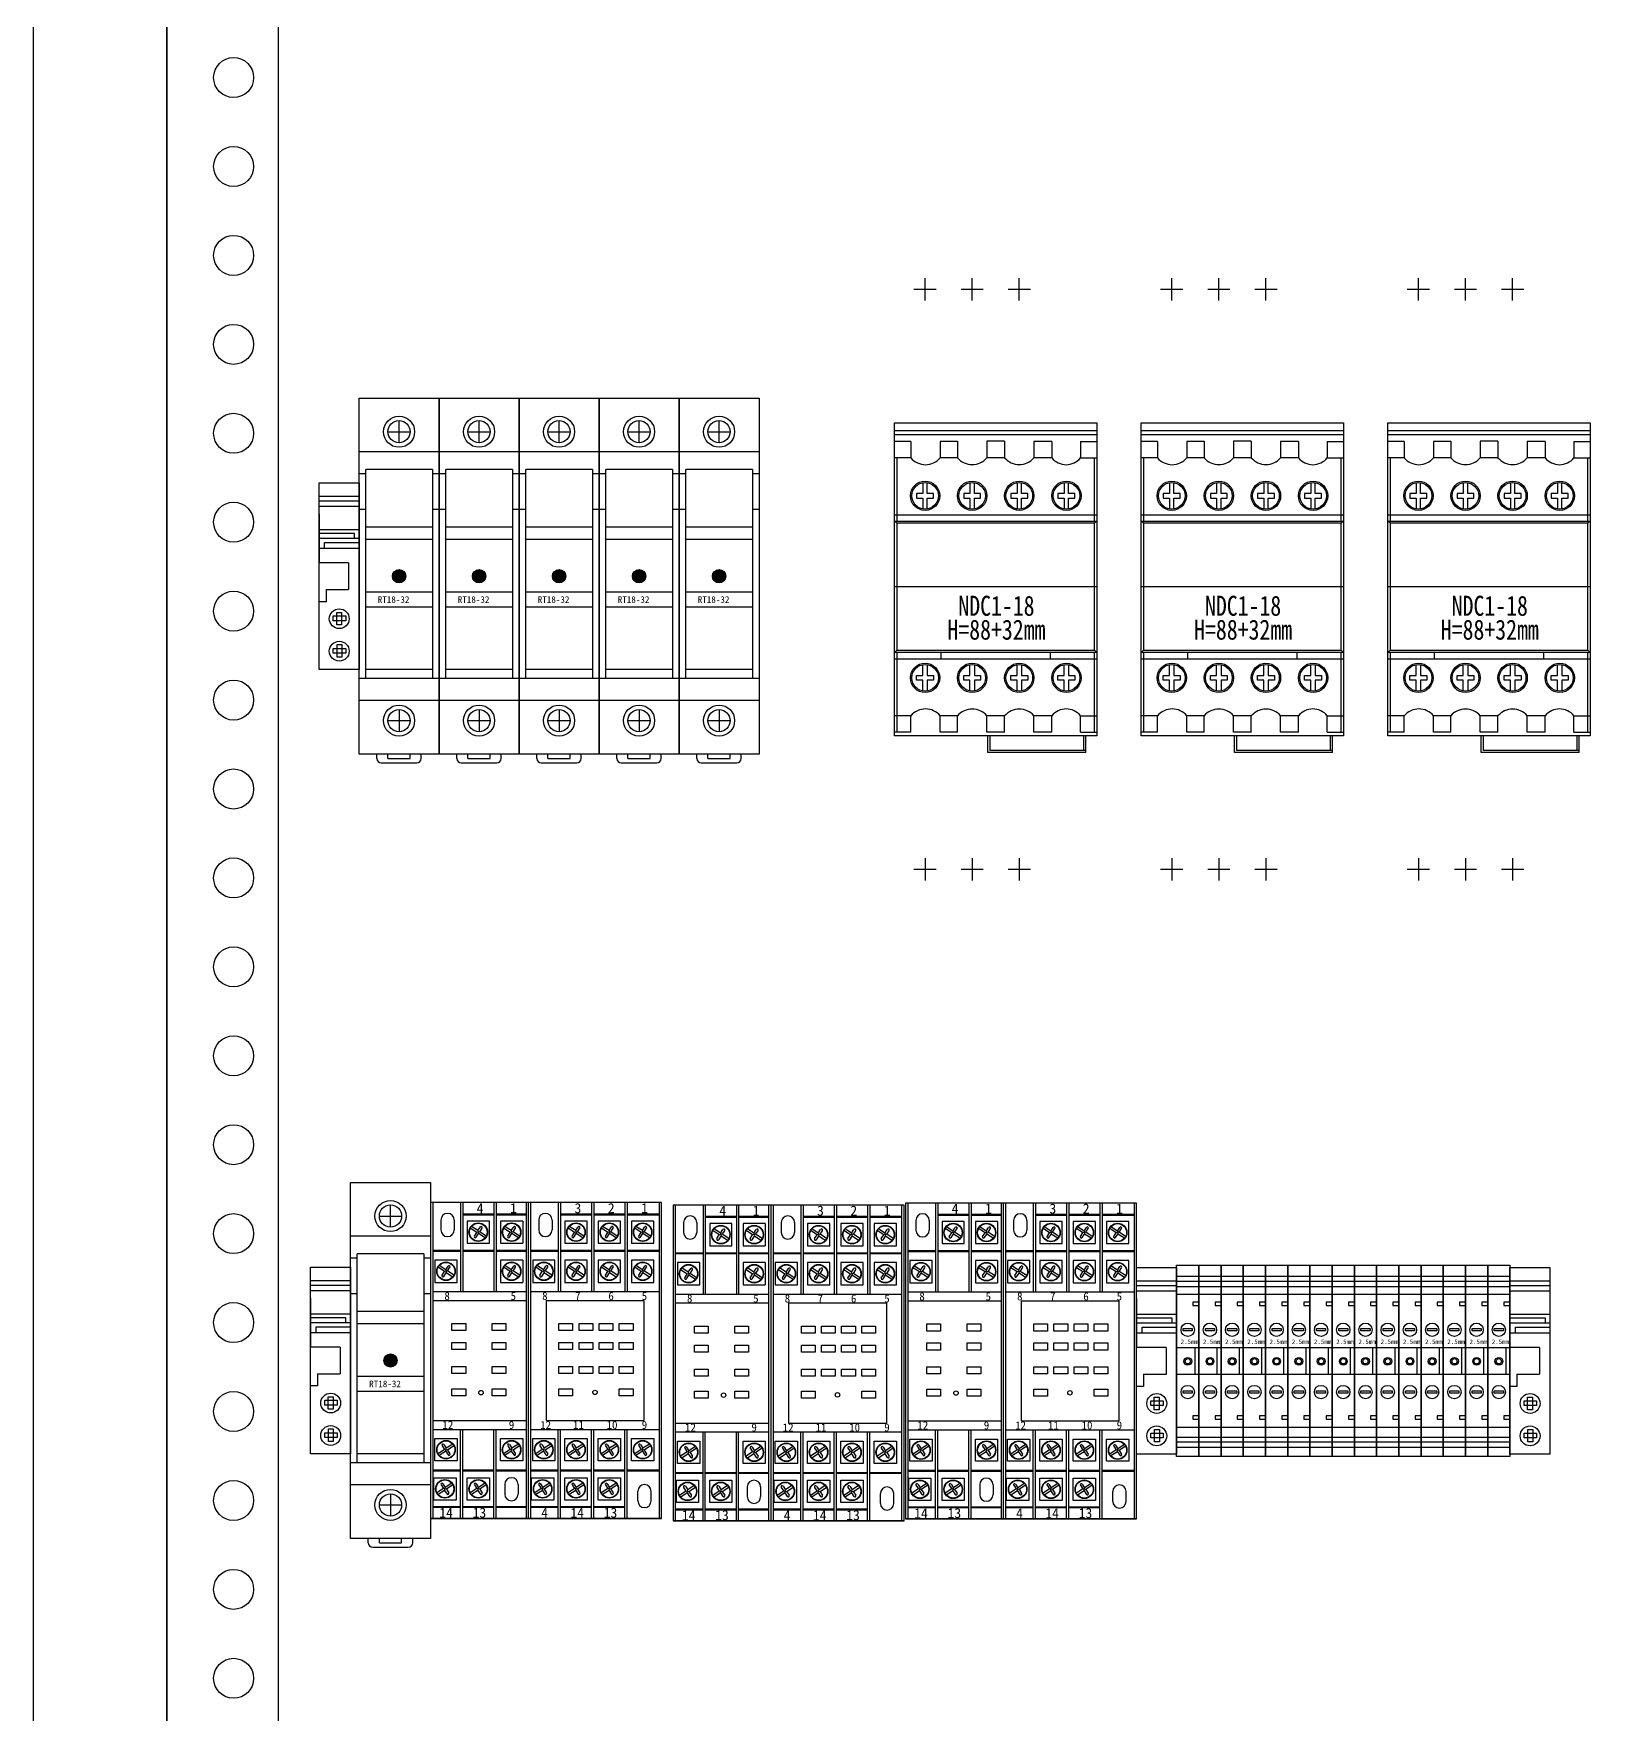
# Model space of a CAD drawing. Extents: x 1476551 to 1477151, y 431422 to 433222.
# Drawn here: x 1476550.9 to 1476906.1, y 431908.8 to 432286.8 of the extents above; entities that cross this region are included whole.
import ezdxf
from ezdxf.enums import TextEntityAlignment as Align

# ---------------------------------------------------------------- set-up
doc = ezdxf.new("R2010")
doc.units = 0
doc.header["$MEASUREMENT"] = 0
for name, color, linetype in [('LY-JS-BJ', 7, 'Continuous'), ('LY-JS-YQJ', 7, 'Continuous'), ('LY-SJ-YQJ', 7, 'Continuous'), ('布置图', 20, 'Continuous'), ('注释', 1, 'Continuous')]:
    doc.layers.add(name, color=color, linetype=linetype)
doc.layers.add('LY-二次控制图', color=7, linetype='Continuous', lineweight=18)
doc.styles.add('-宋体', font='', dxfattribs={"width": 0.65})
doc.styles.get('-宋体').set_extended_font_data('NSimSun')

# ---------------------------------------------------------------- blocks, each defined once
blk = doc.blocks.new('端子堵头')
at = {"layer": 'LY-JS-YQJ'}
for p, q in [((0, 39.03), (9, 39.03)), ((0, 37.96), (9, 37.96)), ((0, 36.73), (9, 36.73)), ((0, 35), (0, 24)), ((9, 35), (9, 24)), ((9, 34.58), (9, 33.47)), ((0, 31.48), (9, 31.48)), ((7.97, 30.59), (0, 30.59)), ((7.97, 29.53), (7.97, 30.59)), ((0, 29.53), (9, 29.53)), ((0, 27.32), (9, 27.32)), ((1.25, 27.32), (1.25, 28.56)), ((1.25, 28.56), (9, 28.56)), ((6.66, 24), (0, 24)), ((6.66, 24), (6.66, 18)), ((1.59, 15.27), (0, 15.27)), ((1.59, 18), (1.59, 15.27)), ((1.59, 18), (6.66, 18))]:
    blk.add_line(p, q, dxfattribs=at)
for points in [[(0, 42), (9, 42), (9, 0), (0, 0)], [(3.2, 12.05), (6.01, 12.05), (6.01, 10.99), (3.2, 10.99)], [(5.06, 12.84), (5.06, 10.03), (3.99, 10.03), (3.99, 12.84)], [(3.2, 4.76), (6.01, 4.76), (6.01, 3.69), (3.2, 3.69)], [(5.13, 5.6), (5.13, 2.79), (4.06, 2.79), (4.06, 5.6)]]:
    blk.add_lwpolyline(points, close=True, dxfattribs=at)
for centre in [(4.54, 11.43), (4.54, 4.14)]:
    blk.add_circle(centre, 2.23, dxfattribs=at)
blk = doc.blocks.new('RT18保险 正视图')
at = {"layer": 'LY-JS-YQJ'}
blk.add_hatch(color=1, dxfattribs=at).paths.add_polyline_path([(1.5, -40, 1), (-1.5, -40, 1)])
for p, q in [((-9, -80), (-9, 0)), ((-9, 0), (9, 0)), ((9, 0), (9, -80)), ((-2.5, -7.51), (2.5, -7.51)), ((0, -10.01), (0, -5.01)), ((9, -12.01), (-9, -12.01)), ((-7.5, -17), (-9, -17)), ((7.5, -16), (-7.5, -16)), ((-7.5, -63), (-7.5, -16)), ((7.5, -16), (7.5, -63)), ((9, -17), (7.5, -17)), ((-7.5, -25), (-9, -25)), ((9, -25), (7.5, -25)), ((7.5, -29), (-7.5, -29)), ((7.5, -31.75), (-7.5, -31.75)), ((-7.5, -43.5), (7.5, -43.5)), ((-7.5, -46.9), (7.5, -46.9)), ((9, -63), (-9, -63)), ((7.5, -61), (-7.5, -61)), ((9, -67.99), (-9, -67.99)), ((0, -69.99), (0, -74.99)), ((-2.5, -72.49), (2.5, -72.49)), ((9, -80), (-9, -80)), ((-5, -81), (-5, -80)), ((-4, -82), (4, -82)), ((-2.5, -81), (-2.5, -80)), ((-2.5, -81), (2.5, -81)), ((2.5, -81), (2.5, -80)), ((5, -81), (5, -80))]:
    blk.add_line(p, q, dxfattribs=at)
for centre, radius in [((0, -7.51), 3.5), ((0, -7.51), 2.5), ((0, -72.49), 3.5), ((0, -72.49), 2.5)]:
    blk.add_circle(centre, radius, dxfattribs=at)
at = {"layer": 'LY-JS-YQJ', "color": 1}
blk.add_circle((0, -40), 1.5, dxfattribs=at)
at = {"layer": 'LY-JS-YQJ'}
for centre, start, end in [((-4, -81), 180, 270), ((4, -81), 270, 0)]:
    blk.add_arc(centre, 1, start, end, dxfattribs=at)
at = {"layer": 'LY-JS-YQJ', "insert": (-4.8, -44.5), "char_height": 1.5, "width": 12.3, "attachment_point": 1}
blk.add_mtext('RT18-32', dxfattribs=at)
blk = doc.blocks.new('RT18-32X-6A')
at = {"layer": 'LY-JS-YQJ'}
blk.add_blockref('RT18保险 正视图', (9, 80), dxfattribs=at)
blk = doc.blocks.new('接触器NDC1 18A-2022.1')
at = {"color": 0, "linetype": 'Continuous', "lineweight": 25}
for p, q in [((0, 36.91), (45.5, 36.91)), ((0, -33.53), (0, 36.91)), ((0, 35.17), (45.5, 35.17)), ((0, 34.27), (45.5, 34.27)), ((45.5, 36.91), (45.5, -33.53)), ((3.65, 32.71), (0, 32.71)), ((3.65, 32.71), (3.65, 29.01)), ((10.25, 32.71), (10.25, 29.02)), ((14.15, 32.71), (10.25, 32.71)), ((14.15, 32.72), (14.15, 29.02)), ((20.75, 32.72), (20.75, 29.02)), ((24.75, 32.72), (20.75, 32.72)), ((24.75, 32.73), (24.75, 29.03)), ((35.35, 32.71), (31.34, 32.71)), ((35.35, 32.71), (35.35, 29.01)), ((41.85, 32.71), (41.85, 29.01)), ((41.85, 32.71), (45.5, 32.71)), ((3.65, 29.01), (0, 29.01)), ((0.5, 29.01), (0.5, 14.78)), ((24.75, 29.03), (20.75, 29.02)), ((35.35, 29.01), (31.34, 29.01)), ((45, 14.78), (45, 29.01)), ((6.35, 23.42), (6.35, 20.97)), ((7.35, 20.97), (7.35, 23.42)), ((16.95, 23.42), (16.95, 20.97)), ((17.95, 20.97), (17.95, 23.42)), ((27.55, 23.42), (27.55, 20.97)), ((28.55, 20.97), (28.55, 23.42)), ((38.15, 23.42), (38.15, 20.97)), ((39.15, 20.97), (39.15, 23.42)), ((4.95, 20.97), (4.95, 19.97)), ((6.35, 20.97), (4.95, 20.97)), ((4.95, 19.97), (6.35, 19.97)), ((6.35, 19.97), (6.35, 17.51)), ((8.75, 20.97), (7.35, 20.97)), ((7.35, 19.97), (8.75, 19.97)), ((7.35, 17.51), (7.35, 19.97)), ((8.75, 19.97), (8.75, 20.97)), ((15.55, 20.97), (15.55, 19.97)), ((16.95, 20.97), (15.55, 20.97)), ((15.55, 19.97), (16.95, 19.97)), ((16.95, 19.97), (16.95, 17.51)), ((19.35, 20.97), (17.95, 20.97)), ((17.95, 19.97), (19.35, 19.97)), ((17.95, 17.51), (17.95, 19.97)), ((19.35, 19.97), (19.35, 20.97)), ((26.15, 20.97), (26.15, 19.97)), ((27.55, 20.97), (26.15, 20.97)), ((26.15, 19.97), (27.55, 19.97)), ((27.55, 19.97), (27.55, 17.51)), ((29.95, 20.97), (28.55, 20.97)), ((28.55, 19.97), (29.95, 19.97)), ((28.55, 17.51), (28.55, 19.97)), ((29.95, 19.97), (29.95, 20.97)), ((36.75, 20.97), (36.75, 19.97)), ((38.15, 20.97), (36.75, 20.97)), ((36.75, 19.97), (38.15, 19.97)), ((38.15, 19.97), (38.15, 17.51)), ((40.55, 20.97), (39.15, 20.97)), ((39.15, 19.97), (40.55, 19.97)), ((39.15, 17.51), (39.15, 19.97)), ((40.55, 19.97), (40.55, 20.97)), ((0, 16.22), (45.5, 16.22)), ((0, 14.78), (45.5, 14.78)), ((0.5, 14.28), (0, 14.78)), ((0.5, 14.28), (0.5, -14.28)), ((45, 14.28), (0.5, 14.28)), ((45.5, 14.78), (45, 14.28)), ((45, -14.28), (45, 14.28)), ((0.5, -14.28), (0, -14.78)), ((45.5, -14.78), (0, -14.78)), ((0.5, -14.28), (45, -14.28)), ((0.5, -14.78), (0.5, -32.63)), ((10.5, -16.28), (10.5, -14.78)), ((35, -14.78), (35, -16.28)), ((45.5, -14.78), (45, -14.28)), ((45, -32.71), (45, -14.78)), ((0, -16.22), (45.5, -16.22)), ((45.5, -16.28), (0, -16.28)), ((6.35, -19.97), (6.35, -17.51)), ((7.35, -17.51), (7.35, -19.97)), ((16.95, -19.97), (16.95, -17.51)), ((17.95, -17.51), (17.95, -19.97)), ((27.55, -19.97), (27.55, -17.51)), ((28.55, -17.51), (28.55, -19.97)), ((38.15, -19.97), (38.15, -17.51)), ((39.15, -17.51), (39.15, -19.97)), ((4.95, -19.97), (6.35, -19.97)), ((4.95, -20.97), (4.95, -19.97)), ((6.35, -20.97), (4.95, -20.97)), ((6.35, -23.42), (6.35, -20.97)), ((7.35, -19.97), (8.75, -19.97)), ((7.35, -20.97), (7.35, -23.42)), ((8.75, -20.97), (7.35, -20.97)), ((8.75, -19.97), (8.75, -20.97)), ((15.55, -19.97), (16.95, -19.97)), ((15.55, -20.97), (15.55, -19.97)), ((16.95, -20.97), (15.55, -20.97)), ((16.95, -23.42), (16.95, -20.97)), ((17.95, -19.97), (19.35, -19.97)), ((17.95, -20.97), (17.95, -23.42)), ((19.35, -20.97), (17.95, -20.97)), ((19.35, -19.97), (19.35, -20.97)), ((26.15, -19.97), (27.55, -19.97)), ((26.15, -20.97), (26.15, -19.97)), ((27.55, -20.97), (26.15, -20.97)), ((27.55, -23.42), (27.55, -20.97)), ((28.55, -19.97), (29.95, -19.97)), ((28.55, -20.97), (28.55, -23.42)), ((29.95, -20.97), (28.55, -20.97)), ((29.95, -19.97), (29.95, -20.97)), ((36.75, -19.97), (38.15, -19.97)), ((36.75, -20.97), (36.75, -19.97)), ((38.15, -20.97), (36.75, -20.97)), ((38.15, -23.42), (38.15, -20.97)), ((39.15, -19.97), (40.55, -19.97)), ((39.15, -20.97), (39.15, -23.42)), ((40.55, -20.97), (39.15, -20.97)), ((40.55, -19.97), (40.55, -20.97)), ((3.65, -29.01), (0, -29.01)), ((3.65, -32.71), (3.65, -29.01)), ((10.25, -32.71), (10.25, -29.02)), ((14.15, -32.72), (14.15, -29.02)), ((20.75, -32.72), (20.75, -29.02)), ((24.75, -29.03), (20.75, -29.02)), ((24.75, -32.73), (24.75, -29.03)), ((35.35, -29.01), (31.34, -29.01)), ((35.35, -32.71), (35.35, -29.01)), ((41.85, -32.71), (41.85, -29.01)), ((3.65, -32.71), (0, -32.71)), ((14.15, -32.71), (10.25, -32.71)), ((24.75, -32.72), (20.75, -32.72)), ((20.95, -37.29), (20.95, -33.53)), ((21.45, -33.53), (21.45, -36.79)), ((35.35, -32.71), (31.34, -32.71)), ((41.85, -32.71), (45.5, -32.71)), ((42.5, -33.53), (42.5, -36.79)), ((43, -37.29), (43, -33.53)), ((43, -37.29), (20.95, -37.29))]:
    blk.add_line(p, q, dxfattribs=at)
at = {"color": 0}
for p, q in [((31.34, 32.71), (31.34, 29.01)), ((14.15, 29.02), (10.25, 29.02)), ((41.85, 29.01), (45.5, 29.01)), ((14.15, -29.02), (10.25, -29.02)), ((31.34, -32.71), (31.34, -29.01)), ((41.85, -29.01), (45.5, -29.01)), ((45.5, -33.53), (0, -33.53)), ((43, -36.79), (21.45, -36.79))]:
    blk.add_line(p, q, dxfattribs=at)
at = {"color": 1, "linetype": 'Continuous', "lineweight": 25}
blk.add_line((45.5, 0), (0, 0), dxfattribs=at)
at = {"color": 0}
for centre, radius in [((6.85, 20.47), 3.3), ((6.85, 20.47), 3), ((17.45, 20.47), 3.3), ((17.45, 20.47), 3), ((28.05, 20.47), 3.3), ((28.05, 20.47), 3), ((38.65, 20.47), 3.3), ((38.65, 20.47), 3), ((6.85, -20.47), 3.3), ((6.85, -20.47), 3), ((17.45, -20.47), 3.3), ((17.45, -20.47), 3), ((28.05, -20.47), 3.3), ((28.05, -20.47), 3), ((38.65, -20.47), 3.3), ((38.65, -20.47), 3)]:
    blk.add_circle(centre, radius, dxfattribs=at)
at = {"color": 0, "linetype": 'Continuous', "lineweight": 25}
for centre, radius, start, end in [((6.95, 31.76), 4.29, 219.8893, 320.3009), ((17.45, 31.78), 4.3, 219.9502, 320.0498), ((28.05, 31.78), 4.29, 219.6994, 319.9198), ((38.6, 31.67), 4.2, 219.2677, 320.7323), ((6.95, -31.76), 4.29, 39.6991, 140.1107), ((17.45, -31.78), 4.3, 39.9502, 140.0498), ((28.05, -31.78), 4.29, 40.0802, 140.3006), ((38.6, -31.67), 4.2, 39.2677, 140.7323)]:
    blk.add_arc(centre, radius, start, end, dxfattribs=at)
at = {"layer": 'LY-SJ-YQJ', "color": 1, "linetype": 'ByBlock'}
for p, q in [((6.85, 64.42), (6.85, 69.42)), ((17.45, 64.42), (17.45, 69.42)), ((28.05, 64.42), (28.05, 69.42)), ((4.35, 66.92), (9.35, 66.92)), ((14.95, 66.92), (19.95, 66.92)), ((25.55, 66.92), (30.55, 66.92)), ((4.35, -63.53), (9.35, -63.53)), ((6.85, -61.03), (6.85, -66.03)), ((14.95, -63.53), (19.95, -63.53)), ((17.45, -61.03), (17.45, -66.03)), ((25.55, -63.53), (30.55, -63.53)), ((28.05, -61.03), (28.05, -66.03))]:
    blk.add_line(p, q, dxfattribs=at)
at = {"color": 3, "linetype": 'ByBlock', "lineweight": -3, "style": '-宋体', "width": 0.8}
for s, p in [('NDC1-18', (22.91, -4.26)), ('H=88+32mm', (22.91, -9.63))]:
    blk.add_text(s, height=4.5, dxfattribs=at).set_placement(p, align=Align.MIDDLE_CENTER)
blk = doc.blocks.new('HH54P')
at = {"layer": 'LY-JS-YQJ'}
for p, q in [((0, 71), (0, 68.5)), ((30, 71), (0, 71)), ((0, 71), (0, 0)), ((0.5, 71), (0.5, 0)), ((6.75, 71), (6.75, 51)), ((7.25, 71), (7.25, 51)), ((7.25, 68.5), (14.25, 68.5)), ((7.25, 68.3), (14.25, 68.3)), ((14.25, 71), (14.25, 51)), ((14.75, 71), (14.75, 51)), ((14.75, 68.5), (21.75, 68.5)), ((14.75, 68.3), (21.75, 68.3)), ((21.75, 71), (21.75, 51)), ((22.25, 71), (22.25, 51)), ((22.25, 68.5), (29.5, 68.5)), ((22.25, 68.3), (29.5, 68.3)), ((29.5, 0), (29.5, 71)), ((30, 0), (30, 71)), ((2.34, 67.09), (2.34, 64.88)), ((5.34, 67.09), (5.34, 64.88)), ((13.24, 66.87), (8.24, 66.87)), ((8.24, 66.87), (8.24, 61.87)), ((10.4, 64.3), (8.95, 65.27)), ((10.67, 64.71), (9.21, 65.67)), ((9.86, 63.48), (10.4, 64.3)), ((11.07, 64.44), (10.4, 64.3)), ((10.67, 64.71), (11.21, 65.53)), ((10.67, 64.71), (10.8, 64.04)), ((11.07, 64.44), (11.61, 65.26)), ((12.53, 63.48), (11.07, 64.44)), ((13.24, 61.87), (13.24, 66.87)), ((15.74, 66.87), (15.74, 61.87)), ((20.74, 66.87), (15.74, 66.87)), ((17.9, 64.3), (16.45, 65.27)), ((18.17, 64.71), (16.71, 65.67)), ((17.36, 63.48), (17.9, 64.3)), ((18.57, 64.44), (17.9, 64.3)), ((18.17, 64.71), (18.71, 65.53)), ((18.17, 64.71), (18.3, 64.04)), ((18.57, 64.44), (19.11, 65.26)), ((20.03, 63.48), (18.57, 64.44)), ((20.74, 61.87), (20.74, 66.87)), ((28.24, 66.87), (23.24, 66.87)), ((23.24, 66.87), (23.24, 61.87)), ((25.4, 64.3), (23.95, 65.27)), ((25.67, 64.71), (24.21, 65.67)), ((24.86, 63.48), (25.4, 64.3)), ((26.07, 64.44), (25.4, 64.3)), ((25.67, 64.71), (26.21, 65.53)), ((25.67, 64.71), (25.8, 64.04)), ((26.07, 64.44), (26.61, 65.26)), ((27.53, 63.48), (26.07, 64.44)), ((28.24, 61.87), (28.24, 66.87)), ((8.24, 61.87), (13.24, 61.87)), ((10.26, 63.22), (10.8, 64.04)), ((12.26, 63.08), (10.8, 64.04)), ((15.74, 61.87), (20.74, 61.87)), ((17.76, 63.22), (18.3, 64.04)), ((19.76, 63.08), (18.3, 64.04)), ((23.24, 61.87), (28.24, 61.87)), ((25.26, 63.22), (25.8, 64.04)), ((27.26, 63.08), (25.8, 64.04)), ((0.5, 60.3), (6.75, 60.3)), ((0.5, 60.1), (6.75, 60.1)), ((5.99, 58.07), (0.99, 58.07)), ((0.99, 58.07), (0.99, 53.07)), ((3.42, 55.91), (1.96, 56.87)), ((3.42, 55.91), (3.96, 56.73)), ((5.99, 53.07), (5.99, 58.07)), ((7.25, 60.3), (14.25, 60.3)), ((7.25, 60.1), (14.25, 60.1)), ((8.24, 58.07), (8.24, 53.07)), ((13.24, 58.07), (8.24, 58.07)), ((10.67, 55.91), (9.21, 56.87)), ((10.67, 55.91), (11.21, 56.73)), ((13.24, 53.07), (13.24, 58.07)), ((14.75, 60.3), (21.75, 60.3)), ((14.75, 60.1), (21.75, 60.1)), ((20.74, 58.07), (15.74, 58.07)), ((15.74, 58.07), (15.74, 53.07)), ((18.17, 55.91), (16.71, 56.87)), ((18.17, 55.91), (18.71, 56.73)), ((20.74, 53.07), (20.74, 58.07)), ((22.25, 60.3), (29.5, 60.3)), ((22.25, 60.1), (29.5, 60.1)), ((23.24, 58.07), (23.24, 53.07)), ((28.24, 58.07), (23.24, 58.07)), ((25.67, 55.91), (24.21, 56.87)), ((25.67, 55.91), (26.21, 56.73)), ((28.24, 53.07), (28.24, 58.07)), ((0.99, 53.07), (5.99, 53.07)), ((3.15, 55.51), (1.7, 56.47)), ((2.61, 54.68), (3.15, 55.51)), ((3.01, 54.42), (3.55, 55.24)), ((3.82, 55.64), (3.15, 55.51)), ((3.42, 55.91), (3.55, 55.24)), ((5.01, 54.28), (3.55, 55.24)), ((3.82, 55.64), (4.36, 56.46)), ((5.28, 54.68), (3.82, 55.64)), ((8.24, 53.07), (13.24, 53.07)), ((10.4, 55.51), (8.95, 56.47)), ((9.86, 54.68), (10.4, 55.51)), ((10.26, 54.42), (10.8, 55.24)), ((11.07, 55.64), (10.4, 55.51)), ((10.67, 55.91), (10.8, 55.24)), ((12.26, 54.28), (10.8, 55.24)), ((11.07, 55.64), (11.61, 56.46)), ((12.53, 54.68), (11.07, 55.64)), ((15.74, 53.07), (20.74, 53.07)), ((17.9, 55.51), (16.45, 56.47)), ((17.36, 54.68), (17.9, 55.51)), ((17.76, 54.42), (18.3, 55.24)), ((18.57, 55.64), (17.9, 55.51)), ((18.17, 55.91), (18.3, 55.24)), ((19.76, 54.28), (18.3, 55.24)), ((18.57, 55.64), (19.11, 56.46)), ((20.03, 54.68), (18.57, 55.64)), ((23.24, 53.07), (28.24, 53.07)), ((25.4, 55.51), (23.95, 56.47)), ((24.86, 54.68), (25.4, 55.51)), ((25.26, 54.42), (25.8, 55.24)), ((26.07, 55.64), (25.4, 55.51)), ((25.67, 55.91), (25.8, 55.24)), ((27.26, 54.28), (25.8, 55.24)), ((26.07, 55.64), (26.61, 56.46)), ((27.53, 54.68), (26.07, 55.64)), ((0.5, 51), (29.5, 51)), ((4, 49), (4, 22)), ((4, 49), (26, 49)), ((26, 49), (26, 22)), ((0.5, 20), (29.5, 20)), ((4, 22), (26, 22)), ((6.75, 0), (6.75, 20)), ((7.25, 0), (7.25, 20)), ((14.25, 0), (14.25, 20)), ((14.75, 0), (14.75, 20)), ((21.75, 0), (21.75, 20)), ((22.25, 0), (22.25, 20)), ((0.99, 12.93), (0.99, 17.93)), ((0.99, 17.93), (5.99, 17.93)), ((3.15, 15.49), (1.7, 14.53)), ((2.61, 16.32), (3.15, 15.49)), ((3.01, 16.58), (3.55, 15.76)), ((3.82, 15.36), (3.15, 15.49)), ((3.42, 15.09), (3.55, 15.76)), ((5.01, 16.72), (3.55, 15.76)), ((5.28, 16.32), (3.82, 15.36)), ((3.82, 15.36), (4.36, 14.54)), ((5.99, 17.93), (5.99, 12.93)), ((8.24, 17.93), (13.24, 17.93)), ((8.24, 12.93), (8.24, 17.93)), ((10.4, 15.49), (8.95, 14.53)), ((9.86, 16.32), (10.4, 15.49)), ((10.26, 16.58), (10.8, 15.76)), ((11.07, 15.36), (10.4, 15.49)), ((10.67, 15.09), (10.8, 15.76)), ((12.26, 16.72), (10.8, 15.76)), ((12.53, 16.32), (11.07, 15.36)), ((11.07, 15.36), (11.61, 14.54)), ((13.24, 17.93), (13.24, 12.93)), ((15.74, 12.93), (15.74, 17.93)), ((15.74, 17.93), (20.74, 17.93)), ((17.9, 15.49), (16.45, 14.53)), ((17.36, 16.32), (17.9, 15.49)), ((17.76, 16.58), (18.3, 15.76)), ((18.57, 15.36), (17.9, 15.49)), ((18.17, 15.09), (18.3, 15.76)), ((19.76, 16.72), (18.3, 15.76)), ((20.03, 16.32), (18.57, 15.36)), ((18.57, 15.36), (19.11, 14.54)), ((20.74, 17.93), (20.74, 12.93)), ((23.24, 17.93), (28.24, 17.93)), ((23.24, 12.93), (23.24, 17.93)), ((25.4, 15.49), (23.95, 14.53)), ((24.86, 16.32), (25.4, 15.49)), ((25.26, 16.58), (25.8, 15.76)), ((26.07, 15.36), (25.4, 15.49)), ((25.67, 15.09), (25.8, 15.76)), ((27.26, 16.72), (25.8, 15.76)), ((27.53, 16.32), (26.07, 15.36)), ((26.07, 15.36), (26.61, 14.54)), ((28.24, 17.93), (28.24, 12.93)), ((5.99, 12.93), (0.99, 12.93)), ((3.42, 15.09), (1.96, 14.13)), ((3.42, 15.09), (3.96, 14.27)), ((13.24, 12.93), (8.24, 12.93)), ((10.67, 15.09), (9.21, 14.13)), ((10.67, 15.09), (11.21, 14.27)), ((20.74, 12.93), (15.74, 12.93)), ((18.17, 15.09), (16.71, 14.13)), ((18.17, 15.09), (18.71, 14.27)), ((28.24, 12.93), (23.24, 12.93)), ((25.67, 15.09), (24.21, 14.13)), ((25.67, 15.09), (26.21, 14.27)), ((0.5, 10.9), (6.75, 10.9)), ((0.5, 10.7), (6.75, 10.7)), ((0.74, 4.13), (0.74, 9.13)), ((0.74, 9.13), (5.74, 9.13)), ((2.76, 7.78), (3.3, 6.96)), ((4.76, 7.92), (3.3, 6.96)), ((5.74, 9.13), (5.74, 4.13)), ((7.25, 10.9), (14.25, 10.9)), ((7.25, 10.7), (14.25, 10.7)), ((8.24, 9.13), (13.24, 9.13)), ((8.24, 4.13), (8.24, 9.13)), ((10.26, 7.78), (10.8, 6.96)), ((12.26, 7.92), (10.8, 6.96)), ((13.24, 9.13), (13.24, 4.13)), ((14.75, 10.9), (21.75, 10.9)), ((14.75, 10.7), (21.75, 10.7)), ((15.74, 4.13), (15.74, 9.13)), ((15.74, 9.13), (20.74, 9.13)), ((17.76, 7.78), (18.3, 6.96)), ((19.76, 7.92), (18.3, 6.96)), ((20.74, 9.13), (20.74, 4.13)), ((22.25, 10.9), (29.5, 10.9)), ((22.25, 10.7), (29.5, 10.7)), ((5.74, 4.13), (0.74, 4.13)), ((2.9, 6.7), (1.45, 5.73)), ((3.17, 6.29), (1.71, 5.33)), ((2.36, 7.52), (2.9, 6.7)), ((3.57, 6.56), (2.9, 6.7)), ((3.17, 6.29), (3.3, 6.96)), ((3.17, 6.29), (3.71, 5.47)), ((5.03, 7.52), (3.57, 6.56)), ((3.57, 6.56), (4.11, 5.74)), ((13.24, 4.13), (8.24, 4.13)), ((10.4, 6.7), (8.95, 5.73)), ((10.67, 6.29), (9.21, 5.33)), ((9.86, 7.52), (10.4, 6.7)), ((11.07, 6.56), (10.4, 6.7)), ((10.67, 6.29), (10.8, 6.96)), ((10.67, 6.29), (11.21, 5.47)), ((12.53, 7.52), (11.07, 6.56)), ((11.07, 6.56), (11.61, 5.74)), ((20.74, 4.13), (15.74, 4.13)), ((17.9, 6.7), (16.45, 5.73)), ((18.17, 6.29), (16.71, 5.33)), ((17.36, 7.52), (17.9, 6.7)), ((18.57, 6.56), (17.9, 6.7)), ((18.17, 6.29), (18.3, 6.96)), ((18.17, 6.29), (18.71, 5.47)), ((20.03, 7.52), (18.57, 6.56)), ((18.57, 6.56), (19.11, 5.74)), ((24.65, 3.91), (24.65, 6.12)), ((27.65, 3.91), (27.65, 6.12)), ((30, 0), (0, 0)), ((0, 0), (30, 0)), ((0.5, 2.7), (6.75, 2.7)), ((0.5, 2.5), (6.75, 2.5)), ((7.25, 2.7), (14.25, 2.7)), ((7.25, 2.5), (14.25, 2.5)), ((14.75, 2.7), (21.75, 2.7)), ((14.75, 2.5), (21.75, 2.5))]:
    blk.add_line(p, q, dxfattribs=at)
for points in [[(6.88, 43.81), (9.97, 43.81), (9.97, 42.22), (6.88, 42.22)], [(11.41, 43.81), (14.5, 43.81), (14.5, 42.22), (11.41, 42.22)], [(15.93, 43.81), (19.03, 43.81), (19.03, 42.22), (15.93, 42.22)], [(20.46, 43.81), (23.56, 43.81), (23.56, 42.22), (20.46, 42.22)], [(6.88, 39.53), (9.97, 39.53), (9.97, 37.95), (6.88, 37.95)], [(11.41, 39.53), (14.5, 39.53), (14.5, 37.95), (11.41, 37.95)], [(15.93, 39.53), (19.03, 39.53), (19.03, 37.95), (15.93, 37.95)], [(20.46, 39.53), (23.56, 39.53), (23.56, 37.95), (20.46, 37.95)], [(6.88, 34.15), (9.97, 34.15), (9.97, 32.57), (6.88, 32.57)], [(11.41, 34.15), (14.5, 34.15), (14.5, 32.57), (11.41, 32.57)], [(15.93, 34.15), (19.03, 34.15), (19.03, 32.57), (15.93, 32.57)], [(20.46, 34.15), (23.56, 34.15), (23.56, 32.57), (20.46, 32.57)], [(6.88, 29.16), (9.97, 29.16), (9.97, 27.58), (6.88, 27.58)], [(20.46, 29.16), (23.56, 29.16), (23.56, 27.58), (20.46, 27.58)]]:
    blk.add_lwpolyline(points, close=True, dxfattribs=at)
for centre, radius in [((10.74, 64.37), 2.09), ((10.74, 64.37), 2), ((18.24, 64.37), 2.09), ((18.24, 64.37), 2), ((25.74, 64.37), 2.09), ((25.74, 64.37), 2), ((3.49, 55.57), 2.09), ((3.49, 55.57), 2), ((10.74, 55.57), 2.09), ((10.74, 55.57), 2), ((18.24, 55.57), 2.09), ((18.24, 55.57), 2), ((25.74, 55.57), 2.09), ((25.74, 55.57), 2), ((15, 28.33), 0.5), ((3.49, 15.43), 2.09), ((3.49, 15.43), 2), ((10.74, 15.43), 2.09), ((10.74, 15.43), 2), ((18.24, 15.43), 2.09), ((18.24, 15.43), 2), ((25.74, 15.43), 2.09), ((25.74, 15.43), 2), ((3.24, 6.63), 2.09), ((3.24, 6.63), 2), ((10.74, 6.63), 2.09), ((10.74, 6.63), 2), ((18.24, 6.63), 2.09), ((18.24, 6.63), 2)]:
    blk.add_circle(centre, radius, dxfattribs=at)
for centre, radius, start, end in [((3.84, 67.09), 1.5, 0, 180), ((3.84, 64.88), 1.5, 180, 0), ((11.41, 65.39), 0.24, 326.5949, 146.5949), ((18.91, 65.39), 0.24, 326.5949, 146.5949), ((26.41, 65.39), 0.24, 326.5949, 146.5949), ((10.06, 63.35), 0.24, 146.5949, 326.5949), ((17.56, 63.35), 0.24, 146.5949, 326.5949), ((25.06, 63.35), 0.24, 146.5949, 326.5949), ((4.16, 56.6), 0.24, 326.5949, 146.5949), ((11.41, 56.6), 0.24, 326.5949, 146.5949), ((18.91, 56.6), 0.24, 326.5949, 146.5949), ((26.41, 56.6), 0.24, 326.5949, 146.5949), ((2.81, 54.55), 0.24, 146.5949, 326.5949), ((10.06, 54.55), 0.24, 146.5949, 326.5949), ((17.56, 54.55), 0.24, 146.5949, 326.5949), ((25.06, 54.55), 0.24, 146.5949, 326.5949), ((2.81, 16.45), 0.24, 33.4051, 213.4051), ((10.06, 16.45), 0.24, 33.4051, 213.4051), ((17.56, 16.45), 0.24, 33.4051, 213.4051), ((25.06, 16.45), 0.24, 33.4051, 213.4051), ((4.16, 14.4), 0.24, 213.4051, 33.4051), ((11.41, 14.4), 0.24, 213.4051, 33.4051), ((18.91, 14.4), 0.24, 213.4051, 33.4051), ((26.41, 14.4), 0.24, 213.4051, 33.4051), ((2.56, 7.65), 0.24, 33.4051, 213.4051), ((10.06, 7.65), 0.24, 33.4051, 213.4051), ((17.56, 7.65), 0.24, 33.4051, 213.4051), ((26.15, 6.12), 1.5, 0, 180), ((3.91, 5.61), 0.24, 213.4051, 33.4051), ((11.41, 5.61), 0.24, 213.4051, 33.4051), ((18.91, 5.61), 0.24, 213.4051, 33.4051), ((26.15, 3.91), 1.5, 180, 0)]:
    blk.add_arc(centre, radius, start, end, dxfattribs=at)
for s, insert, char_height, width, attachment_point in [('{\\fSimSun|b0|i0|c134|p2;3}', (10.4, 70.88), 2.25, 1.0919, 1), ('{\\fSimSun|b0|i0|c134|p2;2}', (17.9, 70.88), 2.25, 1.0919, 1), ('{\\fSimSun|b0|i0|c134|p2;1}', (25.4, 70.88), 2.25, 1.0919, 1), ('{\\fSimSun|b0|i0|c134|p2;8}', (3.12, 50.91), 1.8, 0.8735, 1), ('{\\fSimSun|b0|i0|c134|p2;7}', (10.52, 50.91), 1.8, 0.8735, 1), ('{\\fSimSun|b0|i0|c134|p2;6}', (18.02, 50.91), 1.8, 0.8735, 1), ('{\\fSimSun|b0|i0|c134|p2;5}', (25.52, 50.91), 1.8, 0.8735, 1), ('{\\fSimSun|b0|i0|c134|p2;12}', (2.68, 21.91), 1.8, 0.8735, 1), ('{\\fSimSun|b0|i0|c134|p2;11}', (10.07, 21.91), 1.8, 0.8735, 1), ('{\\fSimSun|b0|i0|c134|p2;10}', (17.62, 21.91), 1.8, 0.8735, 1), ('{\\fSimSun|b0|i0|c134|p2;9}', (25.52, 21.91), 1.8, 0.8735, 1), ('{\\fSimSun|b0|i0|c134|p2;4}', (2.9, 0.12), 2.25, 1.0919, 7), ('{\\fSimSun|b0|i0|c134|p2;14}', (9.47, 0.12), 2.25, 1.0919, 7), ('{\\fSimSun|b0|i0|c134|p2;13}', (16.97, 0.12), 2.25, 1.0919, 7)]:
    blk.add_mtext(s, dxfattribs=dict(at, insert=insert, char_height=char_height, width=width, attachment_point=attachment_point))
blk = doc.blocks.new('HH52P')
at = {"layer": 'LY-JS-YQJ'}
for p, q in [((0, 71), (0, 0)), ((22, 71), (0, 71)), ((0, 71), (0, 68.5)), ((0.5, 71), (0.5, 0)), ((6.75, 71), (6.75, 51)), ((7.25, 71), (7.25, 51)), ((7.25, 68.5), (14.25, 68.5)), ((7.25, 68.3), (14.25, 68.3)), ((14.25, 71), (14.25, 51)), ((14.75, 71), (14.75, 51)), ((14.75, 68.5), (21.5, 68.5)), ((14.75, 68.3), (21.5, 68.3)), ((21.5, 71), (21.5, 0)), ((22, 71), (22, 0)), ((2.34, 67.09), (2.34, 64.88)), ((5.34, 67.09), (5.34, 64.88)), ((8.24, 66.87), (8.24, 61.87)), ((13.24, 66.87), (8.24, 66.87)), ((10.4, 64.3), (8.95, 65.27)), ((10.67, 64.71), (9.21, 65.67)), ((9.86, 63.48), (10.4, 64.3)), ((11.07, 64.44), (10.4, 64.3)), ((10.67, 64.71), (11.21, 65.53)), ((10.67, 64.71), (10.8, 64.04)), ((11.07, 64.44), (11.61, 65.26)), ((12.53, 63.48), (11.07, 64.44)), ((13.24, 61.87), (13.24, 66.87)), ((20.74, 66.87), (15.74, 66.87)), ((15.74, 66.87), (15.74, 61.87)), ((17.9, 64.3), (16.45, 65.27)), ((18.17, 64.71), (16.71, 65.67)), ((17.36, 63.48), (17.9, 64.3)), ((18.57, 64.44), (17.9, 64.3)), ((18.17, 64.71), (18.71, 65.53)), ((18.17, 64.71), (18.3, 64.04)), ((18.57, 64.44), (19.11, 65.26)), ((20.03, 63.48), (18.57, 64.44)), ((20.74, 66.87), (20.74, 61.87)), ((8.24, 61.87), (13.24, 61.87)), ((10.26, 63.22), (10.8, 64.04)), ((12.26, 63.08), (10.8, 64.04)), ((15.74, 61.87), (20.74, 61.87)), ((17.76, 63.22), (18.3, 64.04)), ((19.76, 63.08), (18.3, 64.04)), ((0.5, 60.3), (6.75, 60.3)), ((0.5, 60.1), (6.75, 60.1)), ((0.99, 58.07), (0.99, 53.07)), ((5.99, 58.07), (0.99, 58.07)), ((3.42, 55.91), (1.96, 56.87)), ((3.42, 55.91), (3.96, 56.73)), ((5.99, 53.07), (5.99, 58.07)), ((7.25, 60.3), (14.25, 60.3)), ((7.25, 60.1), (14.25, 60.1)), ((14.75, 60.3), (21.5, 60.3)), ((14.75, 60.1), (21.5, 60.1)), ((15.74, 58.07), (15.74, 53.07)), ((20.74, 58.07), (15.74, 58.07)), ((18.17, 55.91), (16.71, 56.87)), ((18.17, 55.91), (18.71, 56.73)), ((20.74, 58.07), (20.74, 53.07)), ((0.99, 53.07), (5.99, 53.07)), ((3.15, 55.51), (1.7, 56.47)), ((2.61, 54.68), (3.15, 55.51)), ((3.01, 54.42), (3.55, 55.24)), ((3.82, 55.64), (3.15, 55.51)), ((3.42, 55.91), (3.55, 55.24)), ((5.01, 54.28), (3.55, 55.24)), ((3.82, 55.64), (4.36, 56.46)), ((5.28, 54.68), (3.82, 55.64)), ((15.74, 53.07), (20.74, 53.07)), ((17.9, 55.51), (16.45, 56.47)), ((17.36, 54.68), (17.9, 55.51)), ((17.76, 54.42), (18.3, 55.24)), ((18.57, 55.64), (17.9, 55.51)), ((18.17, 55.91), (18.3, 55.24)), ((19.76, 54.28), (18.3, 55.24)), ((18.57, 55.64), (19.11, 56.46)), ((20.03, 54.68), (18.57, 55.64)), ((0.5, 51), (21.5, 51)), ((0.5, 49), (21.5, 49)), ((0.5, 22), (21.5, 22)), ((0.5, 20), (21.5, 20)), ((6.75, 0), (6.75, 20)), ((7.25, 0), (7.25, 20)), ((14.25, 0), (14.25, 20)), ((14.75, 0), (14.75, 20)), ((0.99, 17.93), (5.99, 17.93)), ((0.99, 12.93), (0.99, 17.93)), ((3.15, 15.49), (1.7, 14.53)), ((2.61, 16.32), (3.15, 15.49)), ((3.01, 16.58), (3.55, 15.76)), ((3.82, 15.36), (3.15, 15.49)), ((3.42, 15.09), (3.55, 15.76)), ((5.01, 16.72), (3.55, 15.76)), ((5.28, 16.32), (3.82, 15.36)), ((3.82, 15.36), (4.36, 14.54)), ((5.99, 17.93), (5.99, 12.93)), ((15.74, 17.93), (20.74, 17.93)), ((15.74, 12.93), (15.74, 17.93)), ((17.9, 15.49), (16.45, 14.53)), ((17.36, 16.32), (17.9, 15.49)), ((17.76, 16.58), (18.3, 15.76)), ((18.57, 15.36), (17.9, 15.49)), ((18.17, 15.09), (18.3, 15.76)), ((19.76, 16.72), (18.3, 15.76)), ((20.03, 16.32), (18.57, 15.36)), ((18.57, 15.36), (19.11, 14.54)), ((20.74, 17.93), (20.74, 12.93)), ((5.99, 12.93), (0.99, 12.93)), ((3.42, 15.09), (1.96, 14.13)), ((3.42, 15.09), (3.96, 14.27)), ((20.74, 12.93), (15.74, 12.93)), ((18.17, 15.09), (16.71, 14.13)), ((18.17, 15.09), (18.71, 14.27)), ((0.5, 10.9), (6.75, 10.9)), ((0.5, 10.7), (6.75, 10.7)), ((0.74, 9.13), (5.74, 9.13)), ((0.74, 4.13), (0.74, 9.13)), ((2.76, 7.78), (3.3, 6.96)), ((4.76, 7.92), (3.3, 6.96)), ((5.74, 9.13), (5.74, 4.13)), ((7.25, 10.9), (14.25, 10.9)), ((7.25, 10.7), (14.25, 10.7)), ((8.24, 4.13), (8.24, 9.13)), ((8.24, 9.13), (13.24, 9.13)), ((10.26, 7.78), (10.8, 6.96)), ((12.26, 7.92), (10.8, 6.96)), ((13.24, 9.13), (13.24, 4.13)), ((14.75, 10.9), (21.5, 10.9)), ((14.75, 10.7), (21.5, 10.7)), ((16.7, 7.65), (16.7, 5.44)), ((19.7, 7.65), (19.7, 5.44)), ((5.74, 4.13), (0.74, 4.13)), ((2.9, 6.7), (1.45, 5.73)), ((3.17, 6.29), (1.71, 5.33)), ((2.36, 7.52), (2.9, 6.7)), ((3.57, 6.56), (2.9, 6.7)), ((3.17, 6.29), (3.3, 6.96)), ((3.17, 6.29), (3.71, 5.47)), ((5.03, 7.52), (3.57, 6.56)), ((3.57, 6.56), (4.11, 5.74)), ((13.24, 4.13), (8.24, 4.13)), ((10.4, 6.7), (8.95, 5.73)), ((10.67, 6.29), (9.21, 5.33)), ((9.86, 7.52), (10.4, 6.7)), ((11.07, 6.56), (10.4, 6.7)), ((10.67, 6.29), (10.8, 6.96)), ((10.67, 6.29), (11.21, 5.47)), ((12.53, 7.52), (11.07, 6.56)), ((11.07, 6.56), (11.61, 5.74)), ((0, 0), (22, 0)), ((22, 0), (0, 0)), ((0.5, 2.7), (6.75, 2.7)), ((0.5, 2.5), (6.75, 2.5)), ((7.25, 2.7), (14.25, 2.7)), ((7.25, 2.5), (14.25, 2.5)), ((14.75, 2.7), (21.5, 2.7)), ((14.75, 2.5), (21.5, 2.5))]:
    blk.add_line(p, q, dxfattribs=at)
for points in [[(4.81, 43.81), (7.91, 43.81), (7.91, 42.22), (4.81, 42.22)], [(13.87, 43.81), (16.97, 43.81), (16.97, 42.22), (13.87, 42.22)], [(4.81, 39.53), (7.91, 39.53), (7.91, 37.95), (4.81, 37.95)], [(13.87, 39.53), (16.97, 39.53), (16.97, 37.95), (13.87, 37.95)], [(4.81, 34.15), (7.91, 34.15), (7.91, 32.57), (4.81, 32.57)], [(13.87, 34.15), (16.97, 34.15), (16.97, 32.57), (13.87, 32.57)], [(4.81, 29.16), (7.91, 29.16), (7.91, 27.58), (4.81, 27.58)], [(13.87, 29.16), (16.97, 29.16), (16.97, 27.58), (13.87, 27.58)]]:
    blk.add_lwpolyline(points, close=True, dxfattribs=at)
for centre, radius in [((10.74, 64.37), 2.09), ((10.74, 64.37), 2), ((18.24, 64.37), 2.09), ((18.24, 64.37), 2), ((3.49, 55.57), 2.09), ((3.49, 55.57), 2), ((18.24, 55.57), 2.09), ((18.24, 55.57), 2), ((11.36, 28.27), 0.5), ((3.49, 15.43), 2.09), ((3.49, 15.43), 2), ((18.24, 15.43), 2.09), ((18.24, 15.43), 2), ((3.24, 6.63), 2.09), ((3.24, 6.63), 2), ((10.74, 6.63), 2.09), ((10.74, 6.63), 2)]:
    blk.add_circle(centre, radius, dxfattribs=at)
for centre, radius, start, end in [((3.84, 67.09), 1.5, 0, 180), ((3.84, 64.88), 1.5, 180, 0), ((11.41, 65.39), 0.24, 326.5949, 146.5949), ((18.91, 65.39), 0.24, 326.5949, 146.5949), ((10.06, 63.35), 0.24, 146.5949, 326.5949), ((17.56, 63.35), 0.24, 146.5949, 326.5949), ((4.16, 56.6), 0.24, 326.5949, 146.5949), ((18.91, 56.6), 0.24, 326.5949, 146.5949), ((2.81, 54.55), 0.24, 146.5949, 326.5949), ((17.56, 54.55), 0.24, 146.5949, 326.5949), ((2.81, 16.45), 0.24, 33.4051, 213.4051), ((17.56, 16.45), 0.24, 33.4051, 213.4051), ((4.16, 14.4), 0.24, 213.4051, 33.4051), ((18.91, 14.4), 0.24, 213.4051, 33.4051), ((2.56, 7.65), 0.24, 33.4051, 213.4051), ((10.06, 7.65), 0.24, 33.4051, 213.4051), ((18.2, 7.65), 1.5, 0, 180), ((3.91, 5.61), 0.24, 213.4051, 33.4051), ((11.41, 5.61), 0.24, 213.4051, 33.4051), ((18.2, 5.44), 1.5, 180, 0)]:
    blk.add_arc(centre, radius, start, end, dxfattribs=at)
for s, insert, char_height, width, attachment_point in [('{\\fSimSun|b0|i0|c134|p2;4}', (10.4, 70.88), 2.25, 1.0919, 1), ('{\\fSimSun|b0|i0|c134|p2;1}', (17.9, 70.88), 2.25, 1.0919, 1), ('{\\fSimSun|b0|i0|c134|p2;8}', (3.12, 50.91), 1.8, 0.8735, 1), ('{\\fSimSun|b0|i0|c134|p2;5}', (18.02, 50.91), 1.8, 0.8735, 1), ('{\\fSimSun|b0|i0|c134|p2;12}', (2.68, 21.91), 1.8, 0.8735, 1), ('{\\fSimSun|b0|i0|c134|p2;9}', (17.62, 21.91), 1.8, 0.8735, 1), ('{\\fSimSun|b0|i0|c134|p2;14}', (1.97, 0.12), 2.25, 1.0919, 7), ('{\\fSimSun|b0|i0|c134|p2;13}', (9.47, 0.12), 2.25, 1.0919, 7)]:
    blk.add_mtext(s, dxfattribs=dict(at, insert=insert, char_height=char_height, width=width, attachment_point=attachment_point))
blk = doc.blocks.new('UK-2.5 5组')
at = {"layer": 'LY-JS-YQJ'}
for p, q in [((0, 19.03), (5, 19.03)), ((5, 19.03), (10, 19.03)), ((10, 19.03), (15, 19.03)), ((15, 19.03), (20, 19.03)), ((0, 17.96), (5, 17.96)), ((0, 16.73), (5, 16.73)), ((5, 17.96), (10, 17.96)), ((5, 16.73), (10, 16.73)), ((10, 17.96), (15, 17.96)), ((10, 16.73), (15, 16.73)), ((15, 17.96), (20, 17.96)), ((15, 16.73), (20, 16.73)), ((5, 13.21), (3.66, 13.21)), ((3.66, 13.21), (3.66, 12.43)), ((3.66, 12.43), (5, 12.43)), ((5, 12.43), (5, 11.32)), ((10, 13.21), (8.66, 13.21)), ((8.66, 13.21), (8.66, 12.43)), ((8.66, 12.43), (10, 12.43)), ((10, 12.43), (10, 11.32)), ((15, 13.21), (13.66, 13.21)), ((13.66, 13.21), (13.66, 12.43)), ((13.66, 12.43), (15, 12.43)), ((15, 12.43), (15, 11.32)), ((20, 13.21), (18.66, 13.21)), ((18.66, 13.21), (18.66, 12.43)), ((18.66, 12.43), (20, 12.43)), ((0, 3), (5, 3)), ((4.07, 3), (4.07, -3)), ((5, 3), (10, 3)), ((9.07, 3), (9.07, -3)), ((10, 3), (15, 3)), ((14.07, 3), (14.07, -3)), ((15, 3), (20, 3)), ((19.07, 3), (19.07, -3)), ((0, -3), (5, -3)), ((5, -3), (10, -3)), ((10, -3), (15, -3)), ((15, -3), (20, -3)), ((5, -12.33), (3.66, -12.33)), ((3.66, -12.33), (3.66, -13.11)), ((3.66, -13.11), (5, -13.11)), ((10, -12.33), (8.66, -12.33)), ((8.66, -12.33), (8.66, -13.11)), ((8.66, -13.11), (10, -13.11)), ((15, -12.33), (13.66, -12.33)), ((13.66, -12.33), (13.66, -13.11)), ((13.66, -13.11), (15, -13.11)), ((20, -12.33), (18.66, -12.33)), ((18.66, -12.33), (18.66, -13.11)), ((18.66, -13.11), (20, -13.11)), ((0, -17.12), (5, -17.12)), ((0, -18.19), (5, -18.19)), ((5, -17.12), (10, -17.12)), ((5, -18.19), (10, -18.19)), ((10, -17.12), (15, -17.12)), ((10, -18.19), (15, -18.19)), ((15, -17.12), (20, -17.12)), ((15, -18.19), (20, -18.19)), ((0, -19.42), (5, -19.42)), ((5, -19.42), (10, -19.42)), ((10, -19.42), (15, -19.42)), ((15, -19.42), (20, -19.42))]:
    blk.add_line(p, q, dxfattribs=at)
at = {"layer": 'LY-JS-YQJ', "color": 6}
for p, q in [((20, 19.03), (25, 19.03)), ((20, 17.96), (25, 17.96)), ((20, 16.73), (25, 16.73)), ((20, 12.43), (20, 11.32)), ((25, 13.21), (23.66, 13.21)), ((23.66, 13.21), (23.66, 12.43)), ((23.66, 12.43), (25, 12.43)), ((25, 12.43), (25, 11.32)), ((20, 3), (25, 3)), ((24.07, 3), (24.07, -3)), ((20, -3), (25, -3)), ((25, -12.33), (23.66, -12.33)), ((23.66, -12.33), (23.66, -13.11)), ((23.66, -13.11), (25, -13.11)), ((20, -17.12), (25, -17.12)), ((20, -18.19), (25, -18.19)), ((20, -19.42), (25, -19.42))]:
    blk.add_line(p, q, dxfattribs=at)
at = {"layer": 'LY-JS-YQJ'}
for points in [[(0, 21.5), (5, 21.5), (5, -21.5), (0, -21.5)], [(5, 21.5), (10, 21.5), (10, -21.5), (5, -21.5)], [(10, 21.5), (15, 21.5), (15, -21.5), (10, -21.5)], [(15, 21.5), (20, 21.5), (20, -21.5), (15, -21.5)], [(0, 15), (5, 15), (5, -15), (0, -15)], [(5, 15), (10, 15), (10, -15), (5, -15)], [(10, 15), (15, 15), (15, -15), (10, -15)], [(15, 15), (20, 15), (20, -15), (15, -15)], [(1.47, 7.3), (3.53, 7.3), (3.53, 6.79), (1.47, 6.79)], [(6.47, 7.3), (8.53, 7.3), (8.53, 6.79), (6.47, 6.79)], [(11.47, 7.3), (13.53, 7.3), (13.53, 6.79), (11.47, 6.79)], [(16.47, 7.3), (18.53, 7.3), (18.53, 6.79), (16.47, 6.79)], [(1.47, -6.71), (3.53, -6.71), (3.53, -7.23), (1.47, -7.23)], [(6.47, -6.71), (8.53, -6.71), (8.53, -7.23), (6.47, -7.23)], [(11.47, -6.71), (13.53, -6.71), (13.53, -7.23), (11.47, -7.23)], [(16.47, -6.71), (18.53, -6.71), (18.53, -7.23), (16.47, -7.23)]]:
    blk.add_lwpolyline(points, close=True, dxfattribs=at)
at = {"layer": 'LY-JS-YQJ', "color": 6}
for points in [[(20, 21.5), (25, 21.5), (25, -21.5), (20, -21.5)], [(20, 15), (25, 15), (25, -15), (20, -15)], [(21.47, 7.3), (23.53, 7.3), (23.53, 6.79), (21.47, 6.79)], [(21.47, -6.71), (23.53, -6.71), (23.53, -7.23), (21.47, -7.23)]]:
    blk.add_lwpolyline(points, close=True, dxfattribs=at)
at = {"layer": 'LY-JS-YQJ'}
for centre, radius in [((2.5, 7), 1.5), ((7.5, 7), 1.5), ((12.5, 7), 1.5), ((17.5, 7), 1.5), ((2.52, -0.08), 0.879), ((2.52, -0.08), 0.879), ((2.52, -0.08), 0.59), ((7.52, -0.08), 0.879), ((7.52, -0.08), 0.879), ((7.52, -0.08), 0.59), ((12.52, -0.08), 0.879), ((12.52, -0.08), 0.879), ((12.52, -0.08), 0.59), ((17.52, -0.08), 0.879), ((17.52, -0.08), 0.879), ((17.52, -0.08), 0.59), ((2.5, -7), 1.5), ((7.5, -7), 1.5), ((12.5, -7), 1.5), ((17.5, -7), 1.5)]:
    blk.add_circle(centre, radius, dxfattribs=at)
at = {"layer": 'LY-JS-YQJ', "color": 6}
for centre, radius in [((22.5, 7), 1.5), ((22.52, -0.08), 0.879), ((22.52, -0.08), 0.879), ((22.52, -0.08), 0.59), ((22.5, -7), 1.5)]:
    blk.add_circle(centre, radius, dxfattribs=at)
at = {"layer": 'LY-JS-YQJ', "char_height": 1, "width": 2.5692, "attachment_point": 1}
for insert in [(0.91, 4.81), (5.91, 4.81), (10.91, 4.81), (15.91, 4.81)]:
    blk.add_mtext('2.5mm', dxfattribs=dict(at, insert=insert))
at = {"layer": 'LY-JS-YQJ', "color": 6, "insert": (20.91, 4.81), "char_height": 1, "width": 2.5692, "attachment_point": 1}
blk.add_mtext('2.5mm', dxfattribs=at)
blk = doc.blocks.new('*U28')
at = {"layer": 'LY-JS-BJ', "color": 6}
blk.add_circle((0, 0), 4.5, dxfattribs=at)
blk = doc.blocks.new('*U29')
at = {"layer": 'LY-JS-BJ', "color": 0, "linetype": 'ByBlock', "lineweight": -2, "transparency": 16777216}
for p in [(0, -820), (0, -840), (0, -860), (0, -880), (0, -900), (0, -920), (0, -940), (0, -960), (0, -980), (0, -1000), (0, -1020), (0, -1040), (0, -1060), (0, -1080), (0, -1100), (0, -1120), (0, -1140), (0, -1160), (0, -1180)]:
    blk.add_blockref('*U28', p, dxfattribs=at)

msp = doc.modelspace()

# ---------------------------------------------------------------- linework, layer by layer
at = {"layer": 'LY-JS-BJ', "color": 6, "ltscale": 50}
msp.add_lwpolyline([(1476580.86, 433166.89), (1476580.86, 431421.89)], dxfattribs=at)
at = {"layer": 'LY-JS-BJ', "color": 6, "lineweight": -3}
msp.add_lwpolyline([(1476605.86, 433106.89), (1476605.86, 431506.89), (1476580.86, 431506.89), (1476580.86, 433106.89)], close=True, dxfattribs=at)
at = {"layer": '布置图', "ltscale": 50}
msp.add_lwpolyline([(1476550.86, 433221.89), (1477150.86, 433221.89), (1477150.86, 431421.89), (1476550.86, 431421.89)], close=True, dxfattribs=at)

# ---------------------------------------------------------------- block references
at = {"layer": 'LY-JS-BJ', "color": 6, "lineweight": -3}
msp.add_blockref('*U29', (1476595.86, 433096.89), dxfattribs=at)
at = {"layer": 'LY-二次控制图', "color": 6, "lineweight": -3}
for name, p in [('RT18-32X-6A', (1476624.08, 432124.75)), ('RT18-32X-6A', (1476642.08, 432124.75)), ('RT18-32X-6A', (1476660.08, 432124.75)), ('RT18-32X-6A', (1476678.08, 432124.75)), ('RT18-32X-6A', (1476696.08, 432124.75)), ('端子堵头', (1476615.08, 432143.75)), ('RT18-32X-6A', (1476622.16, 431948.36)), ('HH52P', (1476640.16, 431952.86)), ('HH54P', (1476662.16, 431952.86)), ('HH52P', (1476694.74, 431952.3)), ('HH54P', (1476716.73, 431952.3)), ('HH52P', (1476747.02, 431952.77)), ('HH54P', (1476769.02, 431952.77)), ('端子堵头', (1476613.16, 431967.36)), ('端子堵头', (1476799.02, 431967.27)), ('UK-2.5 5组', (1476808.02, 431988.27)), ('UK-2.5 5组', (1476833.02, 431988.27)), ('UK-2.5 5组', (1476858.02, 431988.27)), ('端子堵头', (1476883.02, 431967.27))]:
    msp.add_blockref(name, p, dxfattribs=at)
at = {"layer": '注释', "color": 6}
for p in [(1476744.58, 432162.36), (1476800.08, 432162.36), (1476855.58, 432162.36)]:
    msp.add_blockref('接触器NDC1 18A-2022.1', p, dxfattribs=at)

doc.saveas('drawing.dxf')
